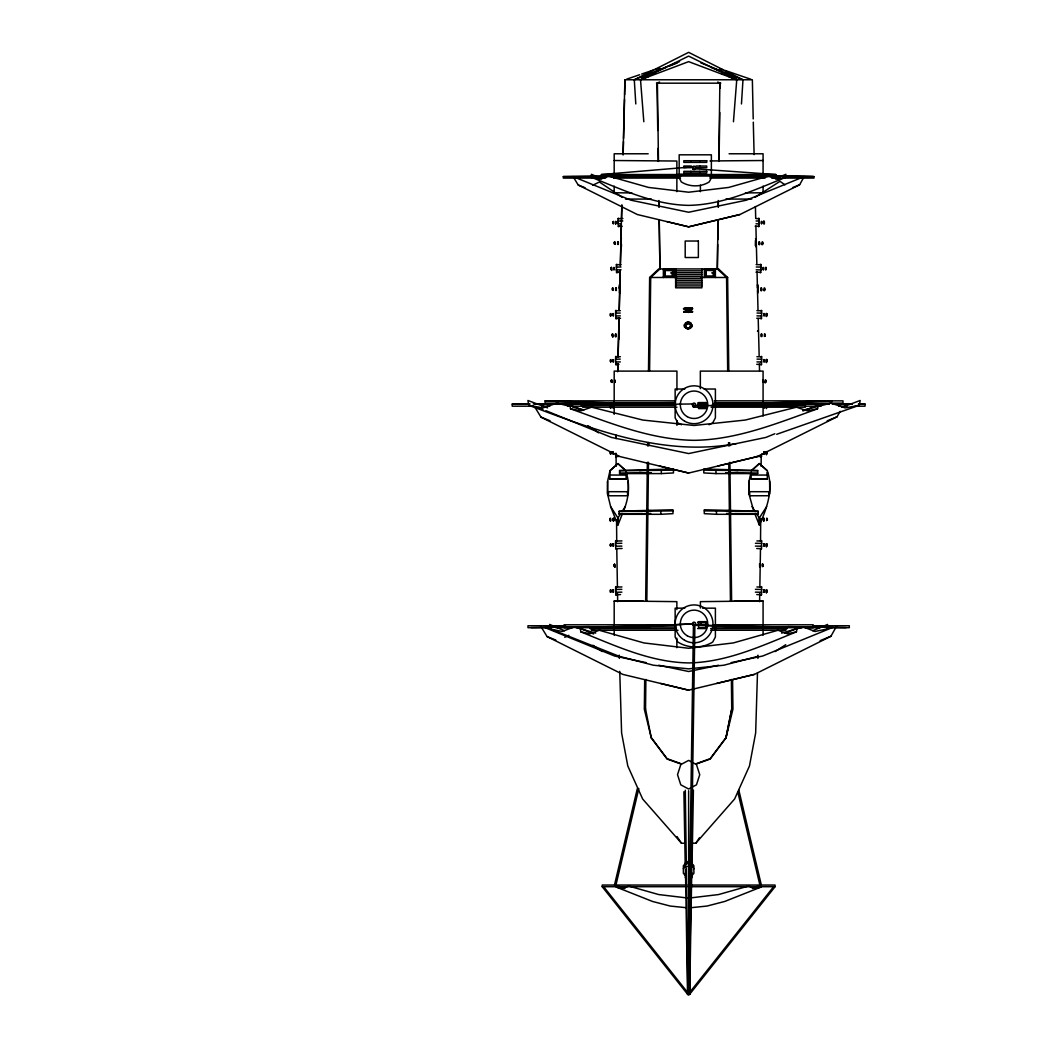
<?xml version="1.0" encoding="UTF-8"?>
<svg xmlns="http://www.w3.org/2000/svg" width="1047" height="1047" viewBox="0 0 1047 1047"><rect width="100%" height="100%" fill="white"/><g stroke="black" fill="none" stroke-linecap="round" stroke-linejoin="round"><path stroke-width="1.5" d="M622.428 513.737L617.939 525.071L610.637 506.656L607.548 493.975L607.613 481.123M610.336 313.786L610.44 316.024L610.453 313.786M610.493 361.699L610.453 359.972M611.095 267.731L611.134 269.589L611.147 267.535M610.336 452.867L610.453 452.082M610.493 406.825L610.44 408.134L610.322 406.812M610.493 453.809L610.493 452.88M610.336 544.977L610.453 544.178M610.493 544.977L610.375 545.775M612.861 222.605L612.979 221.82M612.901 223.404L613.019 222.618M612.731 451.833L612.77 453.796M612.979 451.65L613.189 453.979M753.709 510.91L748.945 493.975L749.011 481.123M760.541 541.247L760.711 518.448M761.117 466.334L761.195 456.557M609.825 518.487L609.969 520.739L610.048 519.43M611.343 380.336L611.396 382.194M611.566 382.194L611.409 379.956L611.409 382.063M612.102 334.281L612.299 336.008M612.351 288.226L612.403 290.084M610.65 519.417L610.545 521.157L610.571 518.173M612.325 336.139L612.273 334.294M612.574 290.098L612.56 289.168M614.353 242.171L614.55 243.912M614.576 244.043L614.524 242.184M613.882 519.364L613.804 520.804L613.634 519.351M615.832 335.158L615.728 336.781L615.544 335.145M614.131 564.542L614.183 566.401M616.16 335.158L616.081 336.597L616.094 334.124M644.69 679.765L644.324 709.199L651.299 737.965L667.083 759.036L680.93 763.996M645.659 601.266L647.36 462.277M647.57 445.917L647.609 442.645M648.499 370.703L649.637 277.481L658.746 268.935L718.53 268.935L727.626 277.481L728.777 370.703M645.528 709.199L645.881 679.451M646.824 601.266L648.486 462.277M648.682 445.917L648.721 442.515M649.585 370.703L650.697 277.481L659.937 268.935L659.27 220.053M685.471 869.219L687.539 994.153L688.638 994.65L689.724 994.153L690.261 920.392M690.497 901.375L690.863 868.199M690.902 864.927L690.941 861.668L688.638 861.236L685.366 862.728L686.322 863.801L685.288 790.197M691.046 863.696L691.229 848.999M691.543 824.499L691.988 790.197M727.678 370.703L726.566 277.481L717.326 268.935L717.993 220.053M718.163 207.018L718.255 200.5M718.792 161.395L719.865 83.184M687.539 994.153L689.41 993.786L694.881 625.308L787.252 628.566L710.677 628.566M717.326 268.935L717.705 244.488M717.784 239.606L718.098 220.053M718.307 207.018L718.386 202.123M719.027 161.395L719.799 112.513M720.192 88.079L720.271 83.184L717.745 82.046M689.724 994.153L691.792 869.219M759.599 601.685L759.729 593.518M759.847 586.974L760.475 549.387M691.805 877.792L691.884 872.923M692.041 864.809L693.402 790.119M755.96 218.614L759.114 218.679L759.232 221.061L759.167 223.862L756.013 223.796M760.109 272.351A21.751 1.466 -88.7 0 0 760.724 272.312L760.881 264.734A21.751 1.466 -88.7 0 0 760.475 264.341M760.868 318.406A21.751 1.466 -88.7 0 0 761.483 318.367L761.64 310.789L756.902 310.684M760.868 364.461A21.751 1.466 -88.7 0 0 761.483 364.421L761.64 356.831L756.902 356.726M760.868 548.667A21.751 1.466 -88.7 0 0 761.483 548.628L761.64 541.037L756.902 540.933M760.868 594.722A21.751 1.466 -88.7 0 0 761.483 594.683L761.64 587.092L756.902 586.987M616.12 435.382L616.042 438.641L616.12 435.408M617.691 371.764L617.9 363.61M618.057 357.079L619.026 317.935M619.222 309.781L620.19 270.623M620.308 265.729L621.8 205.382M623.057 154.812L624.902 79.768L752.361 79.768L753.212 118.926M617.756 370.494L617.913 364.003M618.123 355.888L619.052 318.55M619.248 310.435L620.23 271.487M620.439 263.373L621.368 226.047M621.565 217.933L621.892 204.937M623.161 154.629L623.475 141.646M623.567 138.4L624.536 99.452M624.666 94.583L624.902 79.768M757.478 672.999L755.659 732.939L749.469 765.959L734.614 798.992L695.823 843.215L691.033 843.215M757.923 658.419L758.015 655.173M622.088 226.231L618.934 226.296A21.751 1.466 88.7 0 1 618.319 226.257L618.149 218.679L622.886 218.574M618.24 220.236L618.188 223.168M620.321 272.285L617.167 272.351A21.751 1.466 88.7 0 1 616.539 272.312L616.382 264.734L621.12 264.629M619.562 318.34L616.408 318.406A21.751 1.466 88.7 0 1 615.78 318.367L615.623 310.789L620.361 310.684M615.636 313.878L616.173 312.281M615.636 359.919L615.623 356.831L620.361 356.726M621.879 546.089L615.571 546.233L615.505 543.419L615.623 541.037L621.944 540.906M615.636 544.126L616.173 542.542M616.408 594.722A21.751 1.466 88.7 0 1 615.78 594.683L615.623 587.092L621.944 586.961M615.636 590.181L616.173 588.597M761.287 223.574L761.339 221.532M763.773 222.605L763.93 220.852L763.787 223.849M764.284 221.689L764.297 223.927L764.402 221.676M763.603 269.603L763.643 267.639M766.168 268.66L766.116 267.351L766.129 269.459M766.142 269.589L766.051 267.875M766.81 313.786L766.823 316.024L766.941 313.786M764.009 406.746L763.826 407.78M764.297 406.76L764.074 407.924M764.546 406.76L764.362 407.754M766.901 361.686L766.875 359.461L766.77 361.699M766.535 406.799L766.378 408.566L766.299 406.812M766.941 406.812L766.784 407.623M766.901 453.796L766.875 451.558L766.77 453.809M766.901 545.906L766.941 544.977M741.459 103.954L742.977 79.768L688.638 52.35L634.286 79.768L635.804 103.954M621.251 242.263L621.237 239.174A21.817 1.911 88.3 0 1 621.473 238.768M619.248 288.318L619.34 286.786M762.857 244.03L762.91 242.171M761.104 289.09L760.933 290.543L760.855 289.103M761.47 289.09L761.287 290.739L760.92 288.082M764.86 290.084L764.912 288.226M765.004 334.294L764.951 336.139M765.108 336.139L765.161 334.281M762.753 382.194L762.726 379.825M765.867 382.194L765.763 380.467M759.625 566.558L759.599 563.783M763.643 519.351L763.472 520.804L763.381 519.364M764.009 519.351L763.813 521L763.446 518.33M767.215 473.375L767.281 472.446M767.386 474.16L767.438 472.433M762.321 565.472L762.517 563.718L762.321 566.702M762.91 565.472L762.975 564.542M763.08 566.401L763.132 564.542M767.281 518.501L767.229 520.346M767.386 520.346L767.281 518.618M733.45 121.74L736.748 79.768L688.638 56.106L640.515 79.768L643.826 121.74M758.329 226.296A21.751 1.466 -88.7 0 0 758.944 226.257L759.075 223.168M760.698 270.767L760.842 269.223M760.868 456.557A21.751 1.466 -88.7 0 0 761.483 456.518L761.706 454.123M755.816 246.752L756.039 239.174A21.817 1.911 -88.3 0 0 755.502 238.781M613.49 223.849L613.424 221.375M615.44 223.548L615.387 221.584M615.937 221.532L615.649 224.189L615.662 221.401M613.66 269.603L613.621 267.639M613.948 269.76L613.895 267.456M614.209 269.629L614.157 267.587M610.951 315.945L610.898 313.472M612.901 315.644L612.861 313.681M613.189 315.814L613.136 313.511M613.45 315.684L613.398 313.629M610.48 361.568L610.453 359.841M610.951 362L610.898 359.527M612.901 361.699L612.861 359.736M613.189 361.869L613.136 359.553M613.45 361.725L613.398 359.684M610.951 408.055L610.728 406.799M612.901 407.754L612.717 406.76M613.189 407.924L612.979 406.76M613.45 407.78L613.254 406.746M610.951 454.11L610.898 451.637M613.45 453.835L613.254 452.801M610.951 546.207L610.898 543.733M612.901 545.906L612.861 543.943M613.189 546.076L613.136 543.773M613.45 545.932L613.398 543.89M610.388 589.893L610.44 592.34L610.453 590.102M610.951 592.262L610.898 589.788M612.901 591.961L612.861 589.998M613.189 592.131L613.136 589.814M613.45 591.987L613.398 589.945M761.601 221.401L761.549 223.718M761.876 221.584L761.836 223.548M763.106 267.587L763.067 269.629M763.368 267.456L763.315 269.76M765.606 267.417L765.553 269.904M763.865 313.629L763.826 315.684M764.127 313.511L764.074 315.814M764.402 313.681L764.362 315.644M763.865 359.684L763.826 361.725M764.127 359.553L764.074 361.869M764.402 359.736L764.362 361.699M763.865 543.89L763.826 545.932M764.127 543.773L764.074 546.076M764.402 543.943L764.362 545.906M766.888 545.775L766.875 543.668L766.77 545.906M763.865 589.945L763.826 591.987M764.127 589.814L764.074 592.131M764.402 589.998L764.362 591.961M614.367 242.302L614.497 244.239M615.165 244.344L615.099 241.87M618.07 244.213L618.005 241.896M613.162 290.399L613.097 287.912M616.068 290.255L616.002 287.951M612.155 382.495L612.089 380.022M615.06 382.364L614.995 380.048M609.891 472.053L609.878 474.291M731.735 708.858L725.964 737.638L710.18 758.695L696.334 763.656M696.334 763.996L710.18 759.036L725.964 737.965L731.735 709.199L731.382 679.451M609.995 470.731L617.939 463.638L625.884 470.731L617.939 463.533L610.021 470.653L607.548 481.463L607.548 494.014M751.052 472.197L748.945 481.463L748.945 494.014M616.016 884.741L638.801 788.587L637.348 788.587L614.563 884.741L624.954 888.537M758.918 242.027L758.944 244.488L758.853 243.048M759.258 241.896L759.284 244.684L759.18 243.061M759.625 242.079L759.638 244.448L759.559 243.061M762.164 241.87L762.19 244.854L762.085 243.1M762.844 243.899L762.7 243.113M601.842 178.723L591.359 174.286L591.869 177.48C623.044 190.03 654.362 204.78 688.638 205.369C722.901 204.78 754.22 190.03 785.394 177.48L785.904 174.286L775.421 178.723M761.261 287.951L761.64 290.49L761.614 288.134M764.166 287.912L764.192 290.896L764.088 289.155M761.169 334.124L761.195 336.597M761.509 334.006L761.444 336.309M761.876 334.176L761.889 336.545M764.428 333.967L764.349 336.44M765.187 380.022L765.2 383.006L765.095 381.265M763.787 518.213L764.166 520.752L764.153 518.383M766.705 518.173L766.626 520.647M759.847 564.438L759.873 566.807L759.782 565.419M593.597 633.945L580.234 628.292L580.81 631.851C615.557 645.842 650.449 662.28 688.638 662.934C726.814 662.28 761.719 645.842 796.453 631.851L797.029 628.292L785.158 633.317M690.169 907.788L707.052 906.048L724.746 901.454L760.868 887.136L761.064 886.312M725.964 737.965L732.939 709.199L732.573 679.765M623.554 510.91C628.671 498.738 630.229 484.905 626.211 472.197M754.835 513.737L759.324 525.071C767.006 508.201 773.812 489.041 767.255 470.653L759.324 463.533L751.72 470.43M583.637 410.372L569.882 405.215L570.536 408.827C610.584 423.145 650.841 439.727 694.043 440.329C737.245 439.727 777.502 423.145 817.55 408.827L818.217 405.215L802.918 410.948M776.678 434.296L859.299 405.307L860.189 400.478L841.997 407.296M690.3 309.022L683.403 308.76L690.745 308.014L690.745 311.155L689.79 311.26L685.628 311.155L685.628 308.014L690.3 308.132M683.9 311.535L685.89 311.325M683.9 312.085L684.332 311.797M692.119 308.25L692.146 308.786M685.72 325.8L686.439 327.646L688.18 328.365L689.921 327.646L690.654 325.8M758.565 220.184L759.101 221.768M799.62 184.769L804.201 176.577L746.419 200.173L688.638 212.253L630.844 200.173L573.062 176.577L578.219 185.005L637.348 214.53L688.638 226.833L739.928 214.53L799.62 184.769L792.618 187.635M534.834 407.1L540.972 417.125L620.046 456.597L688.638 473.048L757.23 456.597L837.063 416.798L840.139 411.327M540.461 625.766L547.071 636.576L622.873 674.412L688.638 690.182L754.39 674.412L830.925 636.262L836.802 625.766M619.274 332.527L619.222 337.304M757.596 291.59L757.465 286.485M620.413 514.116L618.005 517.859L617.939 524.9L617.861 517.859L610.637 506.617M622.023 511.617L625.242 506.617M766.626 506.617L759.402 517.859L759.324 524.9L759.258 517.859L756.85 514.116M695.823 843.215L699.383 837.849M664.518 276.892L665.159 270.296L673.208 270.44L673.208 276.892L664.518 276.892L665.159 270.296M705.534 276.853L706.175 270.244L714.237 270.401L714.237 276.853L705.534 276.853L706.175 270.244M689.79 311.26L690.745 308.014M689.921 992.111L773.602 886.704M690.261 885.042L775.055 885.042L775.055 886.704L689.358 994.65L687.905 994.65L602.208 886.704L602.208 885.042L687.002 885.042M692.355 875.03L693.886 873.329L693.886 865.738L692.355 864.024L688.638 863.317L684.921 864.024L683.377 865.738L683.377 873.329L684.921 875.03M683.377 868.735L684.921 867.021L688.638 866.314L692.355 867.021L693.886 868.735M686.387 878.826L685.471 877.792L686.387 876.771M751.38 470.731L759.324 463.638L767.281 470.731M754.992 197.399L780.015 181.314L784.936 184.835M775.055 651.587L785.747 644.716M709.015 424.742L712.706 422.896L715.402 417.871L715.402 389.026L704.134 389.026M592.589 185.28L599.394 181.995L622.271 197.399M564.726 637.283L568.796 635.333M659.531 82.046L656.993 83.184L657.752 130.443M812.708 630.752L827.601 624.444L826.855 629.011L815.05 631.459L803.258 626.944L781.572 633.095M752.309 888.537L761.261 884.741L738.842 790.158M686.439 323.929L688.18 323.209L689.921 323.929M689.921 327.397L688.18 328.117L686.439 327.397M774.832 433.759L765.92 437.41L688.638 453.56L611.356 437.41L545.958 410.699M827.222 420.815L837.063 416.798M832.26 627.611L762.713 656.011L731.199 662.607M820.141 640.659L830.925 636.262M634.286 79.768L679.582 61.603M666.376 67.296L655.265 71.759L655.265 72.78M668.797 66.327L677.121 62.99M628.737 886.05L622.559 888.419L616.395 887.136L616.199 886.312M649.048 76.339L642.112 78.957L642.112 77.033L653.21 72.583L653.21 73.46M640.515 79.768L688.638 61.642L736.748 79.768M659.819 68.16L655.357 69.351M747.034 886.482L718.582 894.557L690.209 897.946M757.74 656.404L723.883 665.211L688.638 668.85L653.393 665.211L619.523 656.404L550.408 629.011L549.662 624.444L564.555 630.752M683.77 308.394L688.01 308.027M691.674 308.904L692.604 308.76L690.117 308.512M684.018 311.417L684.332 311.718M690.117 311.823L692.604 311.574L691.674 311.43M691.674 312.085L692.604 311.941L690.117 311.692M803.049 410.175L831.082 403.134L845.191 407.911L859.299 405.307M739.928 214.53L688.638 226.833L666.795 221.584M717.836 466.033L757.23 456.597M716.619 683.455L754.39 674.412M785.394 177.48L777.136 179.207L768.864 176.04L728.751 187.426L688.638 192.216L648.512 187.426L608.399 176.04L600.14 179.207L591.869 177.48M796.453 631.851L787.239 633.775L778.039 630.255L733.332 642.937L688.638 648.276L643.931 642.937L599.224 630.255L590.024 633.775L580.81 631.851M718.582 665.238L688.638 671.507L658.681 665.238M760.868 887.136L754.704 888.419L748.54 886.05M817.55 408.827L807.015 410.764L796.466 407.191L745.255 420.056L694.043 425.475L642.832 420.056L591.634 407.191L581.085 410.764L570.536 408.827M736.185 443.627C664.57 456.885 594.657 430.029 528.787 405.307L527.91 400.478L547.62 407.872M695.496 168.724L694.043 168.724L775.84 174.535L775.84 176.04L601.423 176.04L601.423 174.535L694.318 166.695L692.865 166.695M685.89 308.512L684.018 308.603L685.89 308.643M690.117 308.643L692.604 308.394L691.674 308.25M690.117 309.009L691.988 308.917M685.89 311.692L684.018 311.784L685.89 311.823M691.988 312.098L685.706 312.202M619.562 470.81L673.457 470.155M661.311 473.584L673.457 472.943L673.457 469.056L619.562 470.43L619.562 473.584L661.311 473.584L661.311 470.81M619.078 511.525L672.972 510.871M660.827 514.299L672.972 513.658L672.972 509.771L619.078 511.145L619.078 514.299L660.827 514.299L660.827 511.525M626.63 79.179L639.652 74.73M755.463 240.43L755.319 245.548M651.182 469.959L639.154 470.43L651.195 469.959M646.365 472.707L619.562 473.205M651.182 472.734L639.154 473.205L651.195 472.734M650.684 510.674L638.67 511.145L650.697 510.674M642.649 513.54L619.078 513.92M647.687 513.567L638.67 513.92L650.697 513.449M706.058 404.731L697.786 405.032L706.673 405.124M712.366 404.587L832.156 400.857M564.058 627.69L675.825 625.124M618.031 221.061L622.769 220.956M618.096 223.862L621.251 223.796M618.319 226.257L621.473 226.191M616.264 267.103L621.002 266.998M616.33 269.917L621.067 269.812M616.539 272.312L619.706 272.246M615.505 313.158L620.243 313.053M615.571 315.972L620.308 315.867M615.78 318.367L620.531 318.262M620.243 359.108L615.505 359.213L615.78 364.421A21.751 1.466 88.7 0 0 616.408 364.461M615.571 362.013L620.308 361.909M615.78 364.421L618.947 364.343M615.571 454.123L615.78 456.518L618.947 456.453M615.505 543.419L621.826 543.275M615.662 545.526L615.78 548.628L622.101 548.484M615.505 589.474L621.826 589.33M615.571 592.275L621.879 592.144M615.78 594.683L620.531 594.578M690.3 308.669L685.706 308.669M685.706 311.312L690.3 311.312M685.706 311.666L691.988 311.784M690.3 311.849L685.706 311.849M690.3 312.202L688.01 312.399M531.222 627.624L571.832 626.904M576.531 626.852L589.526 626.616M646.549 625.569L674.163 625.085M595.861 178.082L563.312 178.082L563.312 176.577L698.401 174.535M710.049 160.95L763.08 160.518M745.412 192.91L763.08 192.779L763.08 186.13M533.447 406.184L512.219 406.184L512.219 404.077L530.004 403.933M533.276 403.906L675.59 402.598M656.469 83.184L720.807 83.184M648.172 153.778L614.183 153.778L614.183 178.265M729.092 153.778L763.08 153.778L763.08 178.265M691.452 166.028L683.822 166.028L683.822 167.69L690.811 167.69M696.033 166.028L706.725 166.028L706.725 167.69L696.033 167.69M601.423 174.535L775.84 174.535M563.312 176.577L592.615 176.577M595.861 176.577L680.498 176.577M709.787 176.577L781.402 176.577M784.661 176.577L813.951 176.577L813.951 178.082L783.025 178.082M599.12 178.082L605.637 178.082M613.764 178.082L680.498 178.082M709.787 178.082L765.121 178.082M771.639 178.082L778.143 178.082M625.504 199.074L651.404 199.074M725.859 199.074L751.759 199.074M663.366 269.812L674.36 269.812M704.395 269.76L715.376 269.76M664.518 270.44L673.208 270.44M705.534 270.401L714.237 270.401M675.642 270.82L701.883 270.82M675.642 272.704L701.883 272.704M675.642 274.589L701.883 274.589M706.175 275.989L713.596 275.989L714.237 276.853M665.159 276.028L672.567 276.028L673.208 276.892M675.642 276.487L701.883 276.487M704.395 277.062L715.376 277.062M663.366 277.102L674.36 277.102M649.637 277.481L676.532 277.481M700.744 277.481L727.626 277.481M675.642 278.371L701.883 278.371M675.642 280.256L701.883 280.256M675.642 282.14L701.883 282.14M675.642 284.025L701.883 284.025M675.642 285.923L701.883 285.923M685.628 308.014L686.57 309.284L689.79 309.284M684.306 325.028L686.086 325.028L688.18 323.444L690.287 325.028L692.054 324.923L692.054 326.769L690.287 326.769M686.086 326.769L684.306 326.769L684.306 324.923M684.803 389.026L675.145 389.026L675.145 417.871L677.841 422.896L681.532 424.742M675.328 403.134L545.107 403.134L545.107 400.857L675.328 400.857M714.394 400.857L842.992 400.857L842.992 403.134L714.394 403.134M697.668 403.056L706.673 403.056M692.591 403.92L694.043 403.92L581.281 405.49L675.354 405.49M512.219 404.077L528.552 404.077M535.082 404.077L649.428 404.077M727.835 404.077L829.119 404.077M832.378 404.077L851.983 404.077M865.044 404.077L858.514 404.077L865.044 404.077L865.044 406.184L855.255 406.184M698.113 405.49L706.228 405.49M712.732 405.49L805.365 405.49L805.365 407.191L711.109 407.191M694.043 405.595L795.982 405.49M541.613 406.184L549.793 406.184M567.749 406.184L584.095 406.184M804.606 406.184L820.94 406.184M838.909 406.184L847.075 406.184M676.977 407.191L582.734 407.191L582.734 405.49M693.232 407.191L706.228 407.191M677.304 424.074L680.537 424.074M703.806 470.155L757.701 470.81M757.701 473.205L730.911 472.707M715.952 473.584L757.701 473.584L757.701 470.43L703.806 469.056L703.806 472.943L715.952 473.584L715.952 470.81M609.956 479.081L626.119 479.081M751.144 479.081L767.307 479.081M704.291 510.871L758.198 511.525M758.198 513.92L734.614 513.54M716.449 514.299L758.198 514.299L758.198 511.145L704.291 509.771L704.291 513.658L716.449 514.299L716.449 511.525M614.183 601.214L643.316 601.214M733.947 601.214L763.08 601.214M684.803 608.163L675.145 608.163L675.145 636.995L677.841 642.033C688.193 648.603 702.354 648.603 712.706 642.033L715.402 636.995L715.402 608.163L702.524 608.163M697.668 622.18L706.673 622.18M697.668 624.248L706.673 624.248M676.414 624.797L564.058 624.797L564.058 626.944L676.414 626.944M713.871 624.797L813.218 624.797L813.218 626.944L713.871 626.944M565.485 625.766L527.976 625.766L527.976 627.69L550.801 627.69M813.414 625.766L849.3 625.766L849.3 627.69L826.463 627.69M555.695 627.69L572.015 627.69M576.897 627.69L650.305 627.69M728.594 627.69L801.989 627.69M805.261 627.69L819.932 627.69M676.388 628.566L590.011 628.566L693.821 623.855L591.463 628.566L591.463 630.255L678.011 630.255M697.616 628.566L705.783 628.566M710.677 630.255L785.8 630.255L785.8 628.566L694.043 624.693L695.496 624.693A1.675 1.675 0 0 0 694.331 622.206A1.675 1.675 0 0 0 692.394 624.143A1.675 1.675 0 0 0 694.881 625.308L693.428 625.308L687.958 993.786L689.41 993.786M619.745 671.376L621.604 732.939L627.794 765.959L642.649 798.992L681.44 843.215L684.633 843.215M761.261 884.741L759.808 884.741L737.755 791.728M602.208 886.704L687.002 886.704M690.261 886.704L775.055 886.704M614.183 160.518L676.859 161.029L676.859 191.666M631.865 192.91L614.183 192.779L614.183 186.13M714.748 402.715L829.289 403.762M832.378 403.789L852.166 403.972M680.314 174.535L813.951 176.577M678.862 174.535L812.498 176.577M688.01 308.446L690.3 308.485M685.706 309.022L688.01 309.061M714.473 625.281L730.714 625.569M787.737 626.616L846.041 627.624M756.078 220.982L759.232 221.061M755.175 226.231L758.944 226.257M756.143 264.629L760.881 264.734M756.261 266.998L760.999 267.103M756.196 269.812L760.947 269.917M755.986 272.207L760.724 272.312M757.02 313.053L761.758 313.158M756.955 315.867L761.706 315.972M756.745 318.262L761.483 318.367M757.02 359.108L761.758 359.213M756.955 361.909L761.706 362.013M756.745 364.317L761.483 364.421M756.745 456.413L761.483 456.518M755.437 543.275L761.758 543.419M755.384 546.089L761.706 546.233M756.745 548.523L761.483 548.628M755.437 589.33L761.758 589.474M755.384 592.144L761.706 592.275M756.745 594.578L761.483 594.683M695.129 625.02L706.463 625.281M712.771 625.386L813.218 627.69M545.107 400.857L676.244 404.94M729.576 513.567L738.593 513.92L726.566 513.449M616.173 317.162L615.662 315.278M616.173 363.217L615.662 361.32M616.173 455.314L615.662 453.43M616.173 593.479L615.662 591.581M690.117 308.145L691.988 308.237M690.117 311.325L691.988 311.417M685.89 312.189L683.927 311.967M750.935 79.284L737.834 74.808M685.563 907.631L670.211 906.048L652.517 901.454L616.395 887.136M687.054 897.946L658.681 894.557L630.229 886.482M528.787 405.307L542.896 407.911L557.017 403.134L569.476 406.262M550.408 629.011L562.213 631.459L574.018 626.944L595.704 633.095M646.078 662.607L614.55 656.011L545.003 627.611M659.44 466.033L688.638 473.048M660.644 683.455L688.638 690.182M572.578 407.047L583.48 409.783M719.943 69.01L722.914 69.704M680.93 763.656L667.083 758.695L651.299 737.638M728.136 76.3L736.46 79.441L736.46 77.557L725.362 73.107L725.362 75.266M700.705 62.82L742.977 79.768M710.965 67.335L722.064 71.785L722.064 74.023M578.219 185.005L585.011 187.74M540.972 417.125L550.055 420.776M547.071 636.576L555.787 640.07M538.524 407.676L542.987 409.495M688.18 328.823L685.68 327.776L684.646 325.29L685.68 322.79L688.18 321.743L690.693 322.79L691.727 325.29M587.904 425.632L598.557 432.791M592.89 645.266L602.221 651.548M690.941 861.668L691.897 862.728M603.661 886.704L688.35 993.381M677.003 836.514L681.44 843.215M752.034 506.617L755.24 511.617M617.141 521.851L616.762 519.979M760.659 265.977L760.881 267.823M618.345 242.027L618.332 244.488M617.651 242.079L617.625 244.448M616.343 288.082L616.33 290.543M615.649 288.134L615.623 290.49M615.754 334.006L615.374 336.545L615.387 334.176M614.628 380.231L614.615 382.6M613.817 518.33L613.45 521L613.267 519.351M613.477 518.213L613.097 520.752L613.11 518.383M614.183 566.27L614.288 564.542M645.528 708.858L651.299 737.965M765.841 380.14L765.71 382.194M764.362 453.809L764.532 451.833M764.074 453.979L764.284 451.65M763.826 453.835L764.009 451.781M766.928 590.22L766.823 592.34L766.941 590.102M621.29 243.663L621.473 245.207M621.447 246.752L621.08 241.556M619.196 338.862L618.973 331.284A21.817 1.911 88.3 0 1 619.222 330.878M616.631 520.673L616.919 523.068A21.817 1.911 88.3 0 0 617.18 523.5M616.421 269.223L616.722 271.094L617.023 269.786M612.521 288.239L612.574 289.168M612.992 221.689L612.901 223.535M610.453 451.951L610.375 453.796M610.453 544.047L610.375 545.906M619.248 655.173L619.353 658.419M753.29 122.172L754.115 154.629M755.411 206.56L755.698 217.933M755.895 226.047L756.837 263.373M757.033 271.487L757.439 287.716M757.518 290.961L758.015 310.435M758.211 318.55L759.154 355.888M759.35 364.003L759.52 370.494M683.9 791.741L685.222 864.809M685.379 872.923L685.471 877.792M616.788 549.387L617.429 586.974M617.534 593.518L617.678 601.685M658.026 148.36L658.236 161.395M658.89 202.123L658.956 207.018M659.165 220.053L659.937 268.935M657.398 83.184L658.471 161.395M659.008 200.5L659.1 207.018M729.654 442.645L729.694 445.917M729.903 462.277L731.617 601.266M728.542 442.645L728.581 445.917M728.804 463.769L730.44 601.266M686.322 861.668L686.361 864.927M686.4 868.199L687.853 994.506M764.703 289.168L764.69 290.098M762.936 565.472L762.923 566.401M616.055 453.299L616.146 466.334M616.565 520.071L616.722 541.247M769.65 481.123L769.715 493.975M628.252 481.123L628.318 493.975M763.08 415.986L763.08 371.109L700.338 371.109L700.338 388.659M763.08 626.355L763.08 600.926L700.404 601.645L700.404 608.006M763.08 629.535L763.08 635.176M737.088 74.546L725.191 70.476M715.376 277.481L715.376 269.341L704.395 269.341L704.395 277.481M713.596 270.244L713.596 275.989M701.883 268.935L701.883 287.807L675.642 287.807L675.642 268.935M700.862 403.056L700.862 405.124M700.862 622.18L700.862 624.248M700.404 185.214L700.404 191.666M699.736 160.728L699.736 162.377M699.736 166.028L699.736 167.69M699.736 171.342L699.736 173.004M692.355 864.024L692.355 867.021M690.811 160.728L690.811 162.377M690.811 171.342L690.811 173.004M688.638 790.707L688.638 866.314M688.638 867.767L688.638 964.222M686.57 309.284L686.57 311.26M684.921 864.024L684.921 867.021M676.938 390.256L676.938 371.109L614.183 371.109L614.183 414.363M676.938 420.567L676.938 425.357M676.859 609.59L676.859 601.645L614.183 600.926L614.183 626.355M676.859 638.186L676.859 647.713M674.36 277.534L674.36 269.38L663.366 269.38L663.366 277.534M672.567 270.296L672.567 276.028M653.59 69.966L641.693 74.036M614.183 629.535L614.183 635.176M757.478 331.323A21.817 1.911 -88.3 0 1 758.29 331.284M757.23 285.268A21.817 1.911 -88.3 0 1 758.028 285.229L757.819 292.807A21.817 1.911 -88.3 0 1 757.557 293.239M620.033 285.268A21.817 1.911 88.3 0 0 619.235 285.229L619.444 292.807A21.817 1.911 88.3 0 0 620.256 292.846M761.025 310.828A21.751 1.466 -88.7 0 1 761.64 310.789M758.499 218.718A21.751 1.466 -88.7 0 1 759.114 218.679M761.025 356.87A21.751 1.466 -88.7 0 1 761.64 356.831M761.025 541.077A21.751 1.466 -88.7 0 1 761.64 541.037M761.025 587.131A21.751 1.466 -88.7 0 1 761.64 587.092M615.623 310.789A21.751 1.466 88.7 0 1 616.238 310.828M618.149 218.679A21.751 1.466 88.7 0 1 618.764 218.718M616.382 264.734A21.751 1.466 88.7 0 1 616.997 264.773M617.141 269.969A12.708 0.864 88.7 0 1 617.167 272.351M615.623 356.831A21.751 1.466 88.7 0 1 616.238 356.87M615.623 541.037A21.751 1.466 88.7 0 1 616.238 541.077M616.408 548.667A21.751 1.466 88.7 0 1 615.78 548.628M616.408 456.557A21.751 1.466 88.7 0 1 615.78 456.518M615.623 587.092A21.751 1.466 88.7 0 1 616.238 587.131M611.487 267.417L611.644 270.401L611.487 267.417M612.626 333.954L612.822 336.951L612.626 333.954M614.654 564.215L614.851 567.212L614.654 564.215M766.365 313.472L766.378 316.456L766.365 313.472M766.365 359.527L766.378 362.511L766.365 359.527M766.365 451.637L766.378 454.607L766.365 451.637M766.365 543.733L766.378 546.717L766.365 543.733M766.365 589.788L766.378 592.772L766.365 589.788M680.786 764.585L677.527 774.701L680.786 784.818L688.638 789.006L696.477 784.818L699.736 774.701L696.477 764.585L688.638 760.397L680.786 764.585M685.68 323.157L684.646 325.656L685.68 328.156L688.18 329.19L690.693 328.156L691.727 325.656L690.693 323.157L688.18 322.123L685.68 323.157M711.371 177.885L709.212 181.916C700.94 187.177 689.607 187.177 681.322 181.916L679.176 177.885L679.176 154.812L711.371 154.812L711.371 177.885M671.14 272.874L671.755 273.633L671.14 272.874M712.169 272.835L712.771 273.594L712.169 272.835M706.725 160.728L683.822 160.728L683.822 162.377L706.725 162.377L706.725 160.728M706.725 171.342L683.822 171.342L683.822 173.004L706.725 173.004L706.725 171.342M698.362 241.032L685.196 241.032L685.196 257.523L698.362 257.523L698.362 241.032M705.9 402.572L698.558 402.572L698.558 408.579L705.9 408.579L705.9 402.572M738.109 470.43L726.081 469.959L738.109 470.43M738.109 473.205L726.081 472.734L738.109 473.205M626.119 475.076L609.956 475.037L609.956 479.12L626.119 479.12L626.119 475.037M767.307 475.076L751.144 475.037L751.144 479.12L767.307 479.12L767.307 475.037M627.546 491.724L608.529 491.684L608.529 495.768L627.546 495.768L627.546 491.684M768.734 491.724L749.717 491.684L749.717 495.768L768.734 495.728L768.734 491.684M738.593 511.145L726.566 510.674L738.593 511.145M705.9 621.669L698.558 621.669L698.558 627.677L705.9 627.677L705.9 621.669M687.185 635.738A13.716 13.716 0 0 0 707.759 623.855A13.716 13.716 0 0 0 687.185 611.972A13.716 13.716 0 0 0 687.185 635.738M684.581 640.254A18.938 18.938 0 0 0 712.981 623.855A18.938 18.938 0 0 0 684.581 607.456A18.938 18.938 0 0 0 684.581 640.254M687.185 416.641A13.716 13.716 0 0 0 707.759 404.757A13.716 13.716 0 0 0 687.185 392.874A13.716 13.716 0 0 0 687.185 416.641M684.581 421.156A18.938 18.938 0 0 0 712.981 404.757A18.938 18.938 0 0 0 684.581 388.358A18.938 18.938 0 0 0 684.581 421.156M693.206 169.339A1.675 1.675 0 0 0 695.718 167.886A1.675 1.675 0 0 0 693.206 166.434A1.675 1.675 0 0 0 693.206 169.339M693.206 406.21A1.675 1.675 0 0 0 695.718 404.757A1.675 1.675 0 0 0 693.206 403.304A1.675 1.675 0 0 0 693.206 406.21"/></g></svg>
